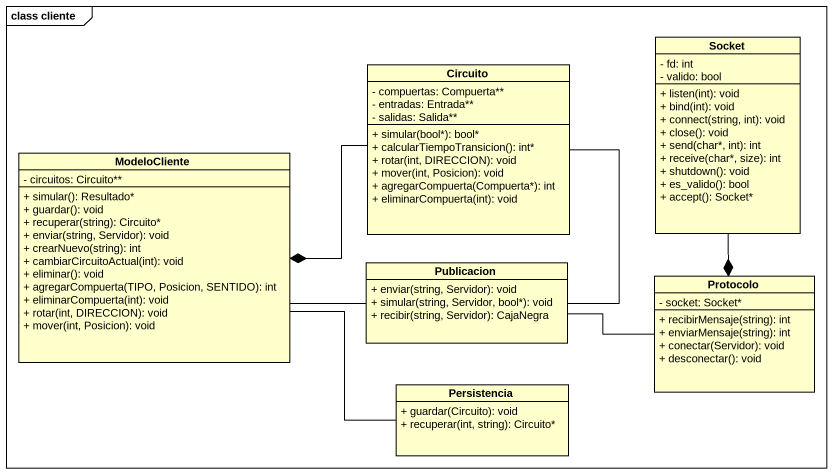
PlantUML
@startuml
mainframe class cliente
hide circle
hide empty members
skinparam classAttributeIconSize 0
class Socket {
  - fd: int
  - valido: bool
  + listen(int): void
  + bind(int): void
  + connect(string, int): void
  + close(): void
  + send(char*, int): int
  + receive(char*, size): int
  + shutdown(): void
  + es_valido(): bool
  + accept(): Socket*
}
class Circuito {
  - compuertas: Compuerta**
  - entradas: Entrada**
  - salidas: Salida**
  + simular(bool*): bool*
  + calcularTiempoTransicion(): int*
  + rotar(int, DIRECCION): void
  + mover(int, Posicion): void
  + agregarCompuerta(Compuerta*): int
  + eliminarCompuerta(int): void
}
class ModeloCliente {
  - circuitos: Circuito**
  + simular(): Resultado*
  + guardar(): void
  + recuperar(string): Circuito*
  + enviar(string, Servidor): void
  + crearNuevo(string): int
  + cambiarCircuitoActual(int): void
  + eliminar(): void
  + agregarCompuerta(TIPO, Posicion, SENTIDO): int
  + eliminarCompuerta(int): void
  + rotar(int, DIRECCION): void
  + mover(int, Posicion): void
}
class Publicacion {
  + enviar(string, Servidor): void
  + simular(string, Servidor, bool*): void
  + recibir(string, Servidor): CajaNegra
}
class Protocolo {
  - socket: Socket*
  + recibirMensaje(string): int
  + enviarMensaje(string): int
  + conectar(Servidor): void
  + desconectar(): void
}
class Persistencia {
  + guardar(Circuito): void
  + recuperar(int, string): Circuito*
}
Socket --* Protocolo
Circuito -left-* ModeloCliente
Circuito -- Publicacion
ModeloCliente -right- Publicacion
ModeloCliente -right- Persistencia
Publicacion -right- Protocolo
@enduml
